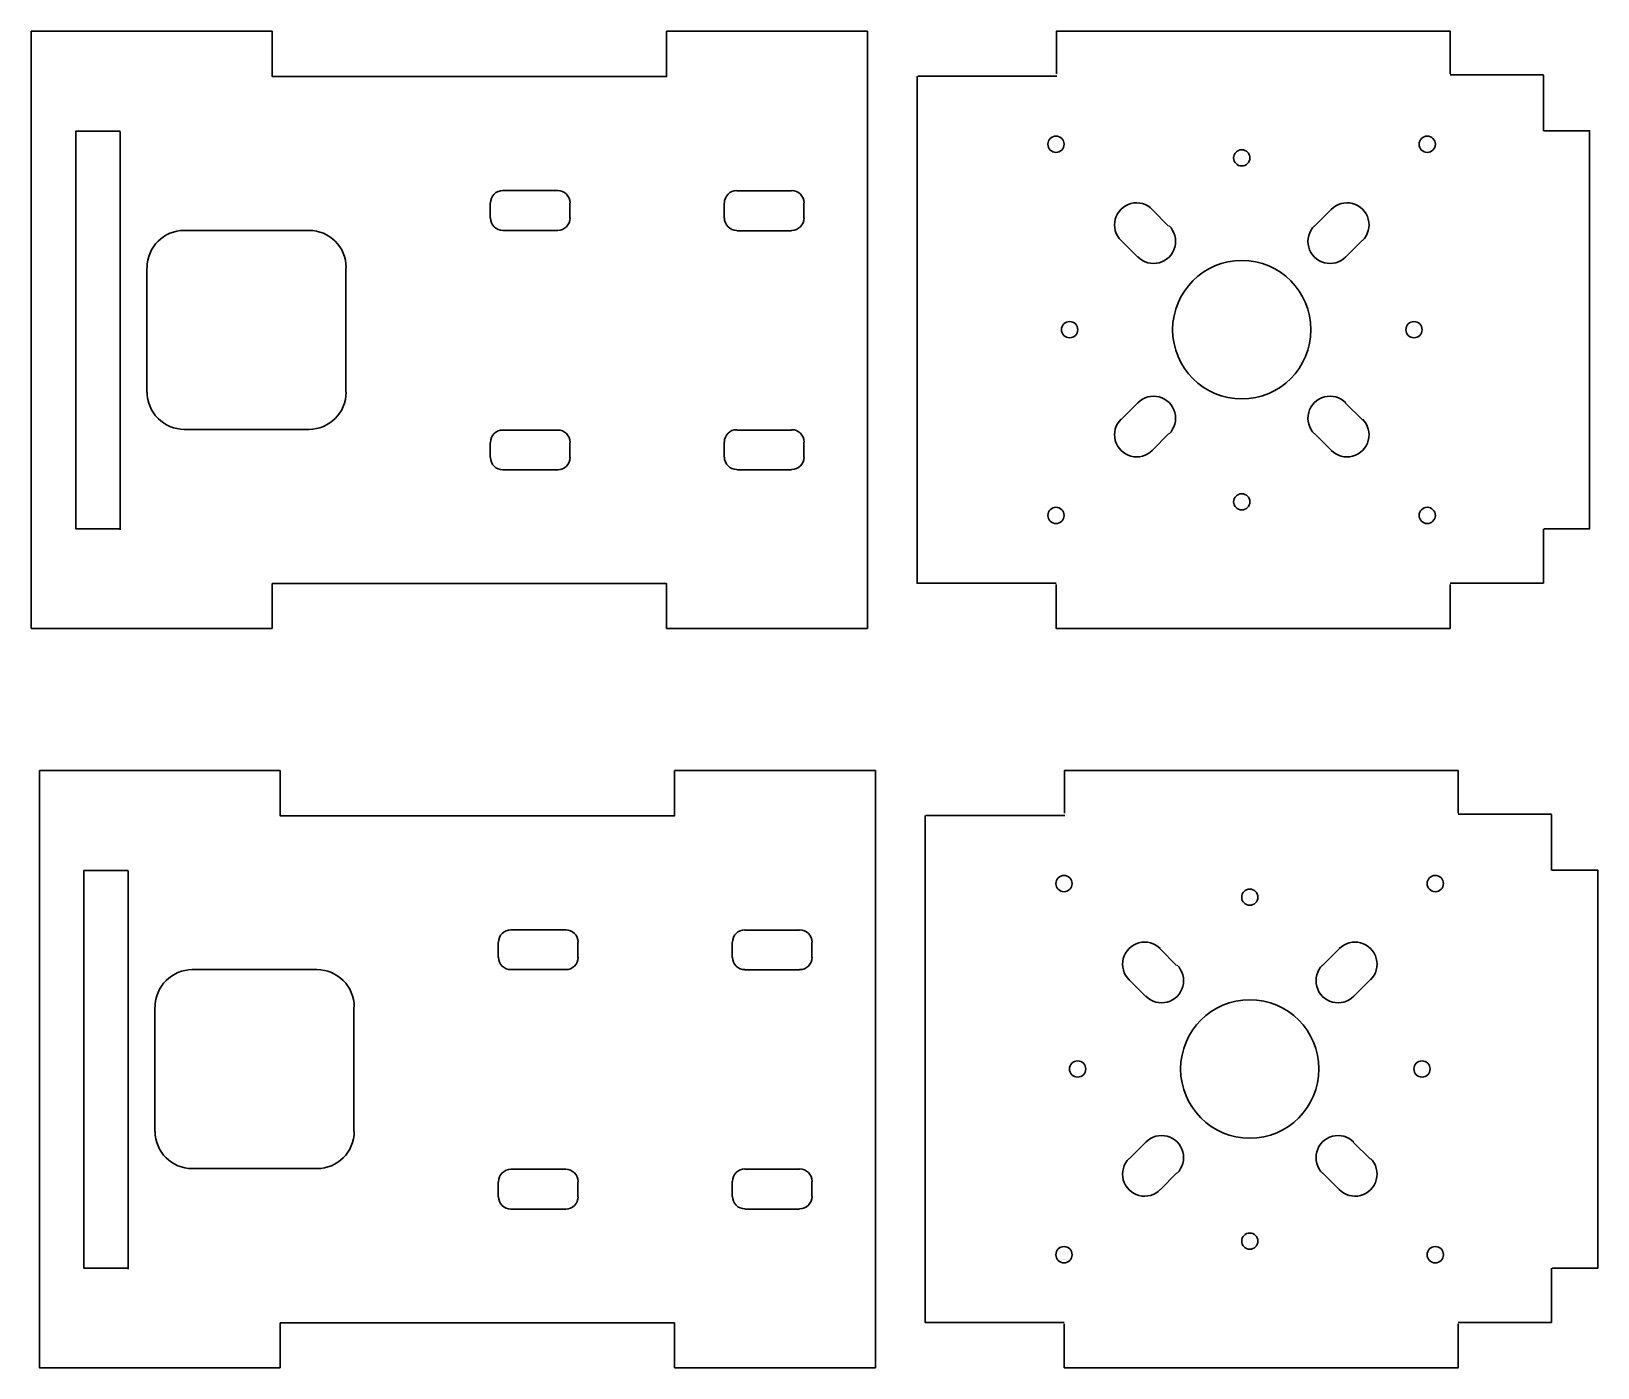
# Model space of a CAD drawing. Header units: millimetres. Extents: x -107 to 62, y -24 to 137.
# Drawn here: x -103.3 to -3.4, y 47.9 to 133.2 of the extents above; entities that cross this region are included whole.
import ezdxf

# ---------------------------------------------------------------- set-up
doc = ezdxf.new("R2010")
doc.units = ezdxf.units.MM
doc.header["$MEASUREMENT"] = 0
doc.layers.add('Layer 1', color=7, linetype='Continuous')

msp = doc.modelspace()

# ---------------------------------------------------------------- linework, layer by layer
at = {"layer": 'Layer 1', "lineweight": 30}
for points in [[(-87.98, 133.207), (-87.98, 133.207), (-103.347, 133.207), (-103.347, 133.207)], [(-46.7814, 130.3398), (-46.7814, 130.3398), (-37.9126, 130.3398), (-37.9126, 130.3398)], [(-12.8172, 130.4263), (-12.8172, 130.4263), (-6.8699, 130.4263), (-6.8699, 130.4263)], [(-6.8699, 126.8307), (-6.8699, 126.8307), (-6.8699, 130.4), (-6.8699, 130.4)], [(-97.6764, 126.8037), (-97.6764, 126.8037), (-97.6764, 101.4037), (-97.6764, 101.4037)], [(-73.2586, 123.047), (-73.697, 123.047), (-74.0523, 122.6916), (-74.0523, 122.2533)], [(-73.2692, 123.047), (-73.2692, 123.047), (-69.7767, 123.047), (-69.7767, 123.047)], [(-68.9723, 122.2533), (-68.9723, 122.6916), (-69.3277, 123.047), (-69.7661, 123.047)], [(-58.3361, 123.047), (-58.7745, 123.047), (-59.1298, 122.6916), (-59.1298, 122.2533)], [(-58.3467, 123.0259), (-58.3467, 123.0259), (-54.8542, 123.0259), (-54.8542, 123.0259)], [(-54.0498, 122.2533), (-54.0498, 122.6916), (-54.4052, 123.047), (-54.8436, 123.047)], [(-74.0735, 121.2902), (-74.0735, 121.2902), (-74.0735, 122.2427), (-74.0735, 122.2427)], [(-68.9935, 122.2427), (-68.9935, 122.2427), (-68.9935, 121.2902), (-68.9935, 121.2902)], [(-59.151, 121.2902), (-59.151, 121.2902), (-59.151, 122.2427), (-59.151, 122.2427)], [(-54.071, 122.2427), (-54.071, 122.2427), (-54.071, 121.2902), (-54.071, 121.2902)], [(-74.0523, 121.3008), (-74.0523, 120.8624), (-73.697, 120.507), (-73.2586, 120.507)], [(-69.7661, 120.507), (-69.3277, 120.507), (-68.9723, 120.8624), (-68.9723, 121.3008)], [(-59.1298, 121.3008), (-59.1298, 120.8624), (-58.7745, 120.507), (-58.3361, 120.507)], [(-54.8436, 120.507), (-54.4052, 120.507), (-54.0498, 120.8624), (-54.0498, 121.3008)], [(-30.7877, 120.7822), (-30.7877, 120.7822), (-31.846, 121.8405), (-31.846, 121.8405)], [(-21.4955, 120.761), (-21.4955, 120.761), (-20.416, 121.8405), (-20.416, 121.8405)], [(-93.5786, 120.507), (-94.8937, 120.507), (-95.9598, 119.4409), (-95.9598, 118.1258)], [(-93.5892, 120.507), (-93.5892, 120.507), (-85.6517, 120.507), (-85.6517, 120.507)], [(-83.2598, 118.1258), (-83.2598, 119.4409), (-84.326, 120.507), (-85.6411, 120.507)], [(-69.7767, 120.507), (-69.7767, 120.507), (-73.2692, 120.507), (-73.2692, 120.507)], [(-54.8542, 120.4859), (-54.8542, 120.4859), (-58.3467, 120.4859), (-58.3467, 120.4859)], [(-32.7562, 118.7925), (-32.7562, 118.7925), (-33.8357, 119.872), (-33.8357, 119.872)], [(-19.5058, 118.7925), (-19.5058, 118.7925), (-18.4475, 119.8509), (-18.4475, 119.8509)], [(-95.981, 110.1777), (-95.981, 110.1777), (-95.981, 118.1152), (-95.981, 118.1152)], [(-83.281, 118.1152), (-83.281, 118.1152), (-83.281, 110.1777), (-83.281, 110.1777)], [(-95.9598, 110.1883), (-95.9598, 108.8731), (-94.8937, 107.807), (-93.5786, 107.807)], [(-85.6411, 107.807), (-84.326, 107.807), (-83.2598, 108.8731), (-83.2598, 110.1883)], [(-32.7562, 109.5004), (-32.7562, 109.5004), (-33.8145, 108.442), (-33.8145, 108.442)], [(-19.527, 109.5004), (-19.527, 109.5004), (-18.4263, 108.4209), (-18.4263, 108.4209)], [(-85.6517, 107.807), (-85.6517, 107.807), (-93.5892, 107.807), (-93.5892, 107.807)], [(-74.0735, 106.9604), (-74.0735, 106.9604), (-74.0735, 106.0079), (-74.0735, 106.0079)], [(-73.2586, 107.7647), (-73.697, 107.7647), (-74.0523, 107.4093), (-74.0523, 106.9709)], [(-69.7767, 107.7647), (-69.7767, 107.7647), (-73.2692, 107.7647), (-73.2692, 107.7647)], [(-68.9723, 106.9709), (-68.9723, 107.4093), (-69.3277, 107.7647), (-69.7661, 107.7647)], [(-68.9935, 106.0079), (-68.9935, 106.0079), (-68.9935, 106.9604), (-68.9935, 106.9604)], [(-59.151, 106.9815), (-59.151, 106.9815), (-59.151, 106.029), (-59.151, 106.029)], [(-58.3361, 107.7859), (-58.7745, 107.7859), (-59.1298, 107.4305), (-59.1298, 106.9921)], [(-54.8542, 107.7647), (-54.8542, 107.7647), (-58.3467, 107.7647), (-58.3467, 107.7647)], [(-54.0498, 106.9921), (-54.0498, 107.4305), (-54.4052, 107.7859), (-54.8436, 107.7859)], [(-54.071, 106.029), (-54.071, 106.029), (-54.071, 106.9815), (-54.071, 106.9815)], [(-30.7665, 107.5319), (-30.7665, 107.5319), (-31.846, 106.4524), (-31.846, 106.4524)], [(-21.4743, 107.5319), (-21.4743, 107.5319), (-20.416, 106.4735), (-20.416, 106.4735)], [(-74.0523, 106.0184), (-74.0523, 105.5801), (-73.697, 105.2247), (-73.2586, 105.2247)], [(-69.7661, 105.2247), (-69.3277, 105.2247), (-68.9723, 105.5801), (-68.9723, 106.0184)], [(-59.1298, 106.0396), (-59.1298, 105.6012), (-58.7745, 105.2459), (-58.3361, 105.2459)], [(-54.8436, 105.2459), (-54.4052, 105.2459), (-54.0498, 105.6012), (-54.0498, 106.0396)], [(-73.2692, 105.2247), (-73.2692, 105.2247), (-69.7767, 105.2247), (-69.7767, 105.2247)], [(-58.3467, 105.2247), (-58.3467, 105.2247), (-54.8542, 105.2247), (-54.8542, 105.2247)], [(-87.4683, 86.0287), (-87.4683, 86.0287), (-102.8353, 86.0287), (-102.8353, 86.0287)], [(-46.2697, 83.1615), (-46.2697, 83.1615), (-37.4009, 83.1615), (-37.4009, 83.1615)], [(-12.3055, 83.248), (-12.3055, 83.248), (-6.3582, 83.248), (-6.3582, 83.248)], [(-6.3582, 79.6524), (-6.3582, 79.6524), (-6.3582, 83.2217), (-6.3582, 83.2217)], [(-97.1647, 79.6254), (-97.1647, 79.6254), (-97.1647, 54.2254), (-97.1647, 54.2254)], [(-73.5618, 74.1119), (-73.5618, 74.1119), (-73.5618, 75.0644), (-73.5618, 75.0644)], [(-72.7469, 75.8687), (-73.1853, 75.8687), (-73.5406, 75.5133), (-73.5406, 75.075)], [(-72.7575, 75.8687), (-72.7575, 75.8687), (-69.265, 75.8687), (-69.265, 75.8687)], [(-68.4606, 75.075), (-68.4606, 75.5133), (-68.816, 75.8687), (-69.2544, 75.8687)], [(-68.4818, 75.0644), (-68.4818, 75.0644), (-68.4818, 74.1119), (-68.4818, 74.1119)], [(-58.6393, 74.1119), (-58.6393, 74.1119), (-58.6393, 75.0644), (-58.6393, 75.0644)], [(-57.8244, 75.8687), (-58.2628, 75.8687), (-58.6181, 75.5133), (-58.6181, 75.075)], [(-57.835, 75.8476), (-57.835, 75.8476), (-54.3425, 75.8476), (-54.3425, 75.8476)], [(-53.5381, 75.075), (-53.5381, 75.5133), (-53.8935, 75.8687), (-54.3319, 75.8687)], [(-53.5593, 75.0644), (-53.5593, 75.0644), (-53.5593, 74.1119), (-53.5593, 74.1119)], [(-73.5406, 74.1225), (-73.5406, 73.6841), (-73.1853, 73.3287), (-72.7469, 73.3287)], [(-69.2544, 73.3287), (-68.816, 73.3287), (-68.4606, 73.6841), (-68.4606, 74.1225)], [(-58.6181, 74.1225), (-58.6181, 73.6841), (-58.2628, 73.3287), (-57.8244, 73.3287)], [(-54.3319, 73.3287), (-53.8935, 73.3287), (-53.5381, 73.6841), (-53.5381, 74.1225)], [(-30.276, 73.6039), (-30.276, 73.6039), (-31.3343, 74.6622), (-31.3343, 74.6622)], [(-20.9838, 73.5827), (-20.9838, 73.5827), (-19.9043, 74.6622), (-19.9043, 74.6622)], [(-93.0669, 73.3287), (-94.382, 73.3287), (-95.4481, 72.2626), (-95.4481, 70.9475)], [(-93.0775, 73.3287), (-93.0775, 73.3287), (-85.14, 73.3287), (-85.14, 73.3287)], [(-82.7481, 70.9475), (-82.7481, 72.2626), (-83.8143, 73.3287), (-85.1294, 73.3287)], [(-69.265, 73.3287), (-69.265, 73.3287), (-72.7575, 73.3287), (-72.7575, 73.3287)], [(-54.3425, 73.3076), (-54.3425, 73.3076), (-57.835, 73.3076), (-57.835, 73.3076)], [(-32.2445, 71.6142), (-32.2445, 71.6142), (-33.324, 72.6937), (-33.324, 72.6937)], [(-18.9941, 71.6142), (-18.9941, 71.6142), (-17.9358, 72.6726), (-17.9358, 72.6726)], [(-95.4693, 62.9994), (-95.4693, 62.9994), (-95.4693, 70.9369), (-95.4693, 70.9369)], [(-82.7693, 70.9369), (-82.7693, 70.9369), (-82.7693, 62.9994), (-82.7693, 62.9994)], [(-95.4481, 63.01), (-95.4481, 61.6948), (-94.382, 60.6287), (-93.0669, 60.6287)], [(-85.1294, 60.6287), (-83.8143, 60.6287), (-82.7481, 61.6948), (-82.7481, 63.01)], [(-32.2445, 62.3221), (-32.2445, 62.3221), (-33.3028, 61.2637), (-33.3028, 61.2637)], [(-19.0153, 62.3221), (-19.0153, 62.3221), (-17.9146, 61.2426), (-17.9146, 61.2426)], [(-85.14, 60.6287), (-85.14, 60.6287), (-93.0775, 60.6287), (-93.0775, 60.6287)], [(-72.7469, 60.5864), (-73.1853, 60.5864), (-73.5406, 60.231), (-73.5406, 59.7926)], [(-69.265, 60.5864), (-69.265, 60.5864), (-72.7575, 60.5864), (-72.7575, 60.5864)], [(-68.4606, 59.7926), (-68.4606, 60.231), (-68.816, 60.5864), (-69.2544, 60.5864)], [(-57.8244, 60.6076), (-58.2628, 60.6076), (-58.6181, 60.2522), (-58.6181, 59.8138)], [(-54.3425, 60.5864), (-54.3425, 60.5864), (-57.835, 60.5864), (-57.835, 60.5864)], [(-53.5381, 59.8138), (-53.5381, 60.2522), (-53.8935, 60.6076), (-54.3319, 60.6076)], [(-30.2548, 60.3536), (-30.2548, 60.3536), (-31.3343, 59.2741), (-31.3343, 59.2741)], [(-20.9626, 60.3536), (-20.9626, 60.3536), (-19.9043, 59.2952), (-19.9043, 59.2952)], [(-73.5618, 59.7821), (-73.5618, 59.7821), (-73.5618, 58.8296), (-73.5618, 58.8296)], [(-68.4818, 58.8296), (-68.4818, 58.8296), (-68.4818, 59.7821), (-68.4818, 59.7821)], [(-58.6393, 59.8032), (-58.6393, 59.8032), (-58.6393, 58.8507), (-58.6393, 58.8507)], [(-53.5593, 58.8507), (-53.5593, 58.8507), (-53.5593, 59.8032), (-53.5593, 59.8032)], [(-73.5406, 58.8401), (-73.5406, 58.4018), (-73.1853, 58.0464), (-72.7469, 58.0464)], [(-72.7575, 58.0464), (-72.7575, 58.0464), (-69.265, 58.0464), (-69.265, 58.0464)], [(-69.2544, 58.0464), (-68.816, 58.0464), (-68.4606, 58.4018), (-68.4606, 58.8401)], [(-58.6181, 58.8613), (-58.6181, 58.4229), (-58.2628, 58.0676), (-57.8244, 58.0676)], [(-57.835, 58.0464), (-57.835, 58.0464), (-54.3425, 58.0464), (-54.3425, 58.0464)], [(-54.3319, 58.0676), (-53.8935, 58.0676), (-53.5381, 58.4229), (-53.5381, 58.8613)]]:
    msp.add_open_spline(points, degree=3, dxfattribs=at)
for points, knots in [([(-103.347, 133.207), (-103.347, 133.207), (-103.347, 95.107), (-103.347, 95.107), (-103.347, 95.107), (-87.98, 95.107), (-87.98, 95.107)], [0, 0, 0, 0, 0.5, 0.5, 0.5, 1, 1, 1, 1]), ([(-87.98, 133.207), (-87.98, 133.207), (-87.98, 130.3133), (-87.98, 130.3133), (-87.98, 130.3133), (-62.834, 130.3133), (-62.834, 130.3133), (-62.834, 130.3133), (-62.834, 133.207), (-62.834, 133.207)], [0, 0, 0, 0, 0.3333333, 0.3333333, 0.3333333, 0.6666667, 0.6666667, 0.6666667, 1, 1, 1, 1]), ([(-62.834, 95.107), (-62.834, 95.107), (-50.007, 95.107), (-50.007, 95.107), (-50.007, 95.107), (-50.007, 133.207), (-50.007, 133.207), (-50.007, 133.207), (-62.834, 133.207), (-62.834, 133.207)], [0, 0, 0, 0, 0.3333333, 0.3333333, 0.3333333, 0.6666667, 0.6666667, 0.6666667, 1, 1, 1, 1]), ([(-12.8172, 130.491), (-12.8172, 130.491), (-12.8172, 133.207), (-12.8172, 133.207), (-12.8172, 133.207), (-37.9523, 133.207), (-37.9523, 133.207), (-37.9523, 133.207), (-37.9523, 130.491), (-37.9523, 130.491)], [0, 0, 0, 0, 0.3333333, 0.3333333, 0.3333333, 0.6666667, 0.6666667, 0.6666667, 1, 1, 1, 1]), ([(-46.832, 130.3398), (-46.832, 130.3398), (-46.832, 97.9855), (-46.832, 97.9855), (-46.832, 97.9855), (-37.9632, 97.9855), (-37.9632, 97.9855)], [0, 0, 0, 0, 0.5, 0.5, 0.5, 1, 1, 1, 1]), ([(-97.6765, 101.457), (-97.6765, 101.457), (-100.507, 101.457), (-100.507, 101.457), (-100.507, 101.457), (-100.507, 126.7953), (-100.507, 126.7953), (-100.507, 126.7953), (-100.507, 126.8376), (-100.507, 126.8376), (-100.507, 126.8376), (-97.6765, 126.8376), (-97.6765, 126.8376)], [0, 0, 0, 0, 0.25, 0.25, 0.25, 0.5, 0.5, 0.5, 0.75, 0.75, 0.75, 1, 1, 1, 1]), ([(-37.4552, 125.9998), (-37.4552, 126.2862), (-37.6874, 126.5184), (-37.9738, 126.5184), (-38.2602, 126.5184), (-38.4923, 126.2862), (-38.4923, 125.9998), (-38.4923, 125.7134), (-38.2602, 125.4812), (-37.9738, 125.4812), (-37.6874, 125.4812), (-37.4552, 125.7134), (-37.4552, 125.9998)], [0, 0, 0, 0, 0.25, 0.25, 0.25, 0.5, 0.5, 0.5, 0.75, 0.75, 0.75, 1, 1, 1, 1]), ([(-13.7697, 125.9998), (-13.7697, 126.2862), (-14.0019, 126.5184), (-14.2883, 126.5184), (-14.5747, 126.5184), (-14.8068, 126.2862), (-14.8068, 125.9998), (-14.8068, 125.7134), (-14.5747, 125.4812), (-14.2883, 125.4812), (-14.0019, 125.4812), (-13.7697, 125.7134), (-13.7697, 125.9998)], [0, 0, 0, 0, 0.25, 0.25, 0.25, 0.5, 0.5, 0.5, 0.75, 0.75, 0.75, 1, 1, 1, 1]), ([(-6.8234, 101.457), (-6.8234, 101.457), (-3.9272, 101.457), (-3.9272, 101.457), (-3.9272, 101.457), (-3.9272, 126.857), (-3.9272, 126.857), (-3.9272, 126.857), (-6.8234, 126.857), (-6.8234, 126.857)], [0, 0, 0, 0, 0.3333333, 0.3333333, 0.3333333, 0.6666667, 0.6666667, 0.6666667, 1, 1, 1, 1]), ([(-25.6018, 125.1319), (-25.6018, 125.4183), (-25.834, 125.6505), (-26.1204, 125.6505), (-26.4068, 125.6505), (-26.639, 125.4183), (-26.639, 125.1319), (-26.639, 124.8455), (-26.4068, 124.6134), (-26.1204, 124.6134), (-25.834, 124.6134), (-25.6018, 124.8455), (-25.6018, 125.1319)], [0, 0, 0, 0, 0.25, 0.25, 0.25, 0.5, 0.5, 0.5, 0.75, 0.75, 0.75, 1, 1, 1, 1]), ([(-31.8294, 121.846), (-32.1843, 122.2049), (-32.7043, 122.3463), (-33.192, 122.2166), (-33.6798, 122.0868), (-34.0608, 121.7058), (-34.1906, 121.2181), (-34.3203, 120.7303), (-34.1789, 120.2104), (-33.82, 119.8554)], [0, 0, 0, 0, 0.3333333, 0.3333333, 0.3333333, 0.6666667, 0.6666667, 0.6666667, 1, 1, 1, 1]), ([(-18.4208, 119.8554), (-18.0619, 120.2104), (-17.9206, 120.7303), (-18.0503, 121.2181), (-18.18, 121.7058), (-18.561, 122.0868), (-19.0488, 122.2166), (-19.5366, 122.3463), (-20.0565, 122.2049), (-20.4114, 121.846)], [0, 0, 0, 0, 0.3333333, 0.3333333, 0.3333333, 0.6666667, 0.6666667, 0.6666667, 1, 1, 1, 1]), ([(-32.7516, 118.8082), (-32.3967, 118.4493), (-31.8768, 118.3079), (-31.389, 118.4376), (-30.9012, 118.5674), (-30.5202, 118.9484), (-30.3905, 119.4362), (-30.2607, 119.9239), (-30.4021, 120.4439), (-30.761, 120.7988)], [0, 0, 0, 0, 0.3333333, 0.3333333, 0.3333333, 0.6666667, 0.6666667, 0.6666667, 1, 1, 1, 1]), ([(-21.4799, 120.7988), (-21.8387, 120.4439), (-21.9801, 119.9239), (-21.8504, 119.4362), (-21.7207, 118.9484), (-21.3397, 118.5674), (-20.8519, 118.4376), (-20.3641, 118.3079), (-19.8442, 118.4493), (-19.4893, 118.8082)], [0, 0, 0, 0, 0.3333333, 0.3333333, 0.3333333, 0.6666667, 0.6666667, 0.6666667, 1, 1, 1, 1]), ([(-21.7072, 114.1676), (-21.7072, 116.605), (-23.6831, 118.5809), (-26.1204, 118.5809), (-28.5578, 118.5809), (-30.5337, 116.605), (-30.5337, 114.1676), (-30.5337, 111.7302), (-28.5578, 109.7544), (-26.1204, 109.7544), (-23.6831, 109.7544), (-21.7072, 111.7302), (-21.7072, 114.1676)], [0, 0, 0, 0, 0.25, 0.25, 0.25, 0.5, 0.5, 0.5, 0.75, 0.75, 0.75, 1, 1, 1, 1]), ([(-36.5873, 114.1676), (-36.5873, 114.454), (-36.8195, 114.6862), (-37.1059, 114.6862), (-37.3923, 114.6862), (-37.6245, 114.454), (-37.6245, 114.1676), (-37.6245, 113.8812), (-37.3923, 113.649), (-37.1059, 113.649), (-36.8195, 113.649), (-36.5873, 113.8812), (-36.5873, 114.1676)], [0, 0, 0, 0, 0.25, 0.25, 0.25, 0.5, 0.5, 0.5, 0.75, 0.75, 0.75, 1, 1, 1, 1]), ([(-14.6163, 114.1676), (-14.6163, 114.454), (-14.8485, 114.6862), (-15.1349, 114.6862), (-15.4213, 114.6862), (-15.6535, 114.454), (-15.6535, 114.1676), (-15.6535, 113.8812), (-15.4213, 113.649), (-15.1349, 113.649), (-14.8485, 113.649), (-14.6163, 113.8812), (-14.6163, 114.1676)], [0, 0, 0, 0, 0.25, 0.25, 0.25, 0.5, 0.5, 0.5, 0.75, 0.75, 0.75, 1, 1, 1, 1]), ([(-30.761, 107.5153), (-30.4021, 107.8702), (-30.2607, 108.3901), (-30.3905, 108.8779), (-30.5202, 109.3657), (-30.9012, 109.7467), (-31.389, 109.8764), (-31.8768, 110.0061), (-32.3967, 109.8648), (-32.7516, 109.5059)], [0, 0, 0, 0, 0.3333333, 0.3333333, 0.3333333, 0.6666667, 0.6666667, 0.6666667, 1, 1, 1, 1]), ([(-19.4893, 109.5059), (-19.8442, 109.8648), (-20.3641, 110.0061), (-20.8519, 109.8764), (-21.3397, 109.7467), (-21.7207, 109.3657), (-21.8504, 108.8779), (-21.9801, 108.3901), (-21.8387, 107.8702), (-21.4799, 107.5153)], [0, 0, 0, 0, 0.3333333, 0.3333333, 0.3333333, 0.6666667, 0.6666667, 0.6666667, 1, 1, 1, 1]), ([(-33.82, 108.4586), (-34.1789, 108.1037), (-34.3203, 107.5838), (-34.1906, 107.096), (-34.0608, 106.6082), (-33.6798, 106.2272), (-33.192, 106.0975), (-32.7043, 105.9677), (-32.1843, 106.1091), (-31.8294, 106.468)], [0, 0, 0, 0, 0.3333333, 0.3333333, 0.3333333, 0.6666667, 0.6666667, 0.6666667, 1, 1, 1, 1]), ([(-20.4114, 106.468), (-20.0565, 106.1091), (-19.5366, 105.9677), (-19.0488, 106.0975), (-18.561, 106.2272), (-18.18, 106.6082), (-18.0503, 107.096), (-17.9206, 107.5838), (-18.0619, 108.1037), (-18.4208, 108.4586)], [0, 0, 0, 0, 0.3333333, 0.3333333, 0.3333333, 0.6666667, 0.6666667, 0.6666667, 1, 1, 1, 1]), ([(-25.6018, 103.1821), (-25.6018, 103.4685), (-25.834, 103.7007), (-26.1204, 103.7007), (-26.4068, 103.7007), (-26.639, 103.4685), (-26.639, 103.1821), (-26.639, 102.8957), (-26.4068, 102.6635), (-26.1204, 102.6635), (-25.834, 102.6635), (-25.6018, 102.8957), (-25.6018, 103.1821)], [0, 0, 0, 0, 0.25, 0.25, 0.25, 0.5, 0.5, 0.5, 0.75, 0.75, 0.75, 1, 1, 1, 1]), ([(-37.4552, 102.3143), (-37.4552, 102.6007), (-37.6874, 102.8329), (-37.9738, 102.8329), (-38.2602, 102.8329), (-38.4923, 102.6007), (-38.4923, 102.3143), (-38.4923, 102.0279), (-38.2602, 101.7957), (-37.9738, 101.7957), (-37.6874, 101.7957), (-37.4552, 102.0279), (-37.4552, 102.3143)], [0, 0, 0, 0, 0.25, 0.25, 0.25, 0.5, 0.5, 0.5, 0.75, 0.75, 0.75, 1, 1, 1, 1]), ([(-13.7697, 102.3143), (-13.7697, 102.6007), (-14.0019, 102.8329), (-14.2883, 102.8329), (-14.5747, 102.8329), (-14.8068, 102.6007), (-14.8068, 102.3143), (-14.8068, 102.0279), (-14.5747, 101.7957), (-14.2883, 101.7957), (-14.0019, 101.7957), (-13.7697, 102.0279), (-13.7697, 102.3143)], [0, 0, 0, 0, 0.25, 0.25, 0.25, 0.5, 0.5, 0.5, 0.75, 0.75, 0.75, 1, 1, 1, 1]), ([(-12.8172, 97.9943), (-12.8172, 97.9943), (-6.8794, 97.9943), (-6.8794, 97.9943), (-6.8794, 97.9943), (-6.8794, 101.457), (-6.8794, 101.457)], [0, 0, 0, 0, 0.5, 0.5, 0.5, 1, 1, 1, 1]), ([(-62.834, 95.107), (-62.834, 95.107), (-62.834, 97.9657), (-62.834, 97.9657), (-62.834, 97.9657), (-87.98, 97.9657), (-87.98, 97.9657), (-87.98, 97.9657), (-87.98, 95.107), (-87.98, 95.107)], [0, 0, 0, 0, 0.3333333, 0.3333333, 0.3333333, 0.6666667, 0.6666667, 0.6666667, 1, 1, 1, 1]), ([(-37.9632, 97.9086), (-37.9632, 97.9086), (-37.9632, 95.107), (-37.9632, 95.107), (-37.9632, 95.107), (-12.8172, 95.107), (-12.8172, 95.107), (-12.8172, 95.107), (-12.8172, 97.9086), (-12.8172, 97.9086)], [0, 0, 0, 0, 0.3333333, 0.3333333, 0.3333333, 0.6666667, 0.6666667, 0.6666667, 1, 1, 1, 1]), ([(-102.8353, 86.0287), (-102.8353, 86.0287), (-102.8353, 47.9287), (-102.8353, 47.9287), (-102.8353, 47.9287), (-87.4683, 47.9287), (-87.4683, 47.9287)], [0, 0, 0, 0, 0.5, 0.5, 0.5, 1, 1, 1, 1]), ([(-87.4683, 86.0287), (-87.4683, 86.0287), (-87.4683, 83.135), (-87.4683, 83.135), (-87.4683, 83.135), (-62.3223, 83.135), (-62.3223, 83.135), (-62.3223, 83.135), (-62.3223, 86.0287), (-62.3223, 86.0287)], [0, 0, 0, 0, 0.3333333, 0.3333333, 0.3333333, 0.6666667, 0.6666667, 0.6666667, 1, 1, 1, 1]), ([(-62.3223, 47.9287), (-62.3223, 47.9287), (-49.4953, 47.9287), (-49.4953, 47.9287), (-49.4953, 47.9287), (-49.4953, 86.0287), (-49.4953, 86.0287), (-49.4953, 86.0287), (-62.3223, 86.0287), (-62.3223, 86.0287)], [0, 0, 0, 0, 0.3333333, 0.3333333, 0.3333333, 0.6666667, 0.6666667, 0.6666667, 1, 1, 1, 1]), ([(-12.3055, 83.3127), (-12.3055, 83.3127), (-12.3055, 86.0287), (-12.3055, 86.0287), (-12.3055, 86.0287), (-37.4406, 86.0287), (-37.4406, 86.0287), (-37.4406, 86.0287), (-37.4406, 83.3127), (-37.4406, 83.3127)], [0, 0, 0, 0, 0.3333333, 0.3333333, 0.3333333, 0.6666667, 0.6666667, 0.6666667, 1, 1, 1, 1]), ([(-46.3203, 83.1615), (-46.3203, 83.1615), (-46.3203, 50.8072), (-46.3203, 50.8072), (-46.3203, 50.8072), (-37.4515, 50.8072), (-37.4515, 50.8072)], [0, 0, 0, 0, 0.5, 0.5, 0.5, 1, 1, 1, 1]), ([(-97.1648, 54.2787), (-97.1648, 54.2787), (-99.9953, 54.2787), (-99.9953, 54.2787), (-99.9953, 54.2787), (-99.9953, 79.617), (-99.9953, 79.617), (-99.9953, 79.617), (-99.9953, 79.6593), (-99.9953, 79.6593), (-99.9953, 79.6593), (-97.1648, 79.6593), (-97.1648, 79.6593)], [0, 0, 0, 0, 0.25, 0.25, 0.25, 0.5, 0.5, 0.5, 0.75, 0.75, 0.75, 1, 1, 1, 1]), ([(-36.9435, 78.8215), (-36.9435, 79.1079), (-37.1757, 79.3401), (-37.4621, 79.3401), (-37.7485, 79.3401), (-37.9806, 79.1079), (-37.9806, 78.8215), (-37.9806, 78.5351), (-37.7485, 78.3029), (-37.4621, 78.3029), (-37.1757, 78.3029), (-36.9435, 78.5351), (-36.9435, 78.8215)], [0, 0, 0, 0, 0.25, 0.25, 0.25, 0.5, 0.5, 0.5, 0.75, 0.75, 0.75, 1, 1, 1, 1]), ([(-13.258, 78.8215), (-13.258, 79.1079), (-13.4902, 79.3401), (-13.7766, 79.3401), (-14.063, 79.3401), (-14.2951, 79.1079), (-14.2951, 78.8215), (-14.2951, 78.5351), (-14.063, 78.3029), (-13.7766, 78.3029), (-13.4902, 78.3029), (-13.258, 78.5351), (-13.258, 78.8215)], [0, 0, 0, 0, 0.25, 0.25, 0.25, 0.5, 0.5, 0.5, 0.75, 0.75, 0.75, 1, 1, 1, 1]), ([(-6.3117, 54.2787), (-6.3117, 54.2787), (-3.4155, 54.2787), (-3.4155, 54.2787), (-3.4155, 54.2787), (-3.4155, 79.6787), (-3.4155, 79.6787), (-3.4155, 79.6787), (-6.3117, 79.6787), (-6.3117, 79.6787)], [0, 0, 0, 0, 0.3333333, 0.3333333, 0.3333333, 0.6666667, 0.6666667, 0.6666667, 1, 1, 1, 1]), ([(-25.0901, 77.9536), (-25.0901, 78.24), (-25.3223, 78.4722), (-25.6087, 78.4722), (-25.8951, 78.4722), (-26.1273, 78.24), (-26.1273, 77.9536), (-26.1273, 77.6672), (-25.8951, 77.4351), (-25.6087, 77.4351), (-25.3223, 77.4351), (-25.0901, 77.6672), (-25.0901, 77.9536)], [0, 0, 0, 0, 0.25, 0.25, 0.25, 0.5, 0.5, 0.5, 0.75, 0.75, 0.75, 1, 1, 1, 1]), ([(-31.3177, 74.6677), (-31.6726, 75.0266), (-32.1926, 75.168), (-32.6803, 75.0383), (-33.1681, 74.9085), (-33.5491, 74.5275), (-33.6789, 74.0398), (-33.8086, 73.552), (-33.6672, 73.0321), (-33.3083, 72.6771)], [0, 0, 0, 0, 0.3333333, 0.3333333, 0.3333333, 0.6666667, 0.6666667, 0.6666667, 1, 1, 1, 1]), ([(-17.9091, 72.6771), (-17.5502, 73.0321), (-17.4089, 73.552), (-17.5386, 74.0398), (-17.6683, 74.5275), (-18.0493, 74.9085), (-18.5371, 75.0383), (-19.0249, 75.168), (-19.5448, 75.0266), (-19.8997, 74.6677)], [0, 0, 0, 0, 0.3333333, 0.3333333, 0.3333333, 0.6666667, 0.6666667, 0.6666667, 1, 1, 1, 1]), ([(-32.2399, 71.6299), (-31.885, 71.271), (-31.3651, 71.1296), (-30.8773, 71.2593), (-30.3895, 71.3891), (-30.0085, 71.7701), (-29.8788, 72.2579), (-29.749, 72.7456), (-29.8904, 73.2656), (-30.2493, 73.6205)], [0, 0, 0, 0, 0.3333333, 0.3333333, 0.3333333, 0.6666667, 0.6666667, 0.6666667, 1, 1, 1, 1]), ([(-20.9682, 73.6205), (-21.327, 73.2656), (-21.4684, 72.7456), (-21.3387, 72.2579), (-21.209, 71.7701), (-20.828, 71.3891), (-20.3402, 71.2593), (-19.8524, 71.1296), (-19.3325, 71.271), (-18.9776, 71.6299)], [0, 0, 0, 0, 0.3333333, 0.3333333, 0.3333333, 0.6666667, 0.6666667, 0.6666667, 1, 1, 1, 1]), ([(-21.1955, 66.9893), (-21.1955, 69.4267), (-23.1714, 71.4026), (-25.6087, 71.4026), (-28.0461, 71.4026), (-30.022, 69.4267), (-30.022, 66.9893), (-30.022, 64.5519), (-28.0461, 62.5761), (-25.6087, 62.5761), (-23.1714, 62.5761), (-21.1955, 64.5519), (-21.1955, 66.9893)], [0, 0, 0, 0, 0.25, 0.25, 0.25, 0.5, 0.5, 0.5, 0.75, 0.75, 0.75, 1, 1, 1, 1]), ([(-36.0756, 66.9893), (-36.0756, 67.2757), (-36.3078, 67.5079), (-36.5942, 67.5079), (-36.8806, 67.5079), (-37.1128, 67.2757), (-37.1128, 66.9893), (-37.1128, 66.7029), (-36.8806, 66.4707), (-36.5942, 66.4707), (-36.3078, 66.4707), (-36.0756, 66.7029), (-36.0756, 66.9893)], [0, 0, 0, 0, 0.25, 0.25, 0.25, 0.5, 0.5, 0.5, 0.75, 0.75, 0.75, 1, 1, 1, 1]), ([(-14.1046, 66.9893), (-14.1046, 67.2757), (-14.3368, 67.5079), (-14.6232, 67.5079), (-14.9096, 67.5079), (-15.1418, 67.2757), (-15.1418, 66.9893), (-15.1418, 66.7029), (-14.9096, 66.4707), (-14.6232, 66.4707), (-14.3368, 66.4707), (-14.1046, 66.7029), (-14.1046, 66.9893)], [0, 0, 0, 0, 0.25, 0.25, 0.25, 0.5, 0.5, 0.5, 0.75, 0.75, 0.75, 1, 1, 1, 1]), ([(-30.2493, 60.337), (-29.8904, 60.6919), (-29.749, 61.2118), (-29.8788, 61.6996), (-30.0085, 62.1874), (-30.3895, 62.5684), (-30.8773, 62.6981), (-31.3651, 62.8278), (-31.885, 62.6865), (-32.2399, 62.3276)], [0, 0, 0, 0, 0.3333333, 0.3333333, 0.3333333, 0.6666667, 0.6666667, 0.6666667, 1, 1, 1, 1]), ([(-18.9776, 62.3276), (-19.3325, 62.6865), (-19.8524, 62.8278), (-20.3402, 62.6981), (-20.828, 62.5684), (-21.209, 62.1874), (-21.3387, 61.6996), (-21.4684, 61.2118), (-21.327, 60.6919), (-20.9682, 60.337)], [0, 0, 0, 0, 0.3333333, 0.3333333, 0.3333333, 0.6666667, 0.6666667, 0.6666667, 1, 1, 1, 1]), ([(-33.3083, 61.2803), (-33.6672, 60.9254), (-33.8086, 60.4055), (-33.6789, 59.9177), (-33.5491, 59.4299), (-33.1681, 59.0489), (-32.6803, 58.9192), (-32.1926, 58.7894), (-31.6726, 58.9308), (-31.3177, 59.2897)], [0, 0, 0, 0, 0.3333333, 0.3333333, 0.3333333, 0.6666667, 0.6666667, 0.6666667, 1, 1, 1, 1]), ([(-19.8997, 59.2897), (-19.5448, 58.9308), (-19.0249, 58.7894), (-18.5371, 58.9192), (-18.0493, 59.0489), (-17.6683, 59.4299), (-17.5386, 59.9177), (-17.4089, 60.4055), (-17.5502, 60.9254), (-17.9091, 61.2803)], [0, 0, 0, 0, 0.3333333, 0.3333333, 0.3333333, 0.6666667, 0.6666667, 0.6666667, 1, 1, 1, 1]), ([(-25.0901, 56.0038), (-25.0901, 56.2902), (-25.3223, 56.5224), (-25.6087, 56.5224), (-25.8951, 56.5224), (-26.1273, 56.2902), (-26.1273, 56.0038), (-26.1273, 55.7174), (-25.8951, 55.4852), (-25.6087, 55.4852), (-25.3223, 55.4852), (-25.0901, 55.7174), (-25.0901, 56.0038)], [0, 0, 0, 0, 0.25, 0.25, 0.25, 0.5, 0.5, 0.5, 0.75, 0.75, 0.75, 1, 1, 1, 1]), ([(-36.9435, 55.136), (-36.9435, 55.4224), (-37.1757, 55.6546), (-37.4621, 55.6546), (-37.7485, 55.6546), (-37.9806, 55.4224), (-37.9806, 55.136), (-37.9806, 54.8496), (-37.7485, 54.6174), (-37.4621, 54.6174), (-37.1757, 54.6174), (-36.9435, 54.8496), (-36.9435, 55.136)], [0, 0, 0, 0, 0.25, 0.25, 0.25, 0.5, 0.5, 0.5, 0.75, 0.75, 0.75, 1, 1, 1, 1]), ([(-13.258, 55.136), (-13.258, 55.4224), (-13.4902, 55.6546), (-13.7766, 55.6546), (-14.063, 55.6546), (-14.2951, 55.4224), (-14.2951, 55.136), (-14.2951, 54.8496), (-14.063, 54.6174), (-13.7766, 54.6174), (-13.4902, 54.6174), (-13.258, 54.8496), (-13.258, 55.136)], [0, 0, 0, 0, 0.25, 0.25, 0.25, 0.5, 0.5, 0.5, 0.75, 0.75, 0.75, 1, 1, 1, 1]), ([(-12.3055, 50.816), (-12.3055, 50.816), (-6.3677, 50.816), (-6.3677, 50.816), (-6.3677, 50.816), (-6.3677, 54.2787), (-6.3677, 54.2787)], [0, 0, 0, 0, 0.5, 0.5, 0.5, 1, 1, 1, 1]), ([(-62.3223, 47.9287), (-62.3223, 47.9287), (-62.3223, 50.7874), (-62.3223, 50.7874), (-62.3223, 50.7874), (-87.4683, 50.7874), (-87.4683, 50.7874), (-87.4683, 50.7874), (-87.4683, 47.9287), (-87.4683, 47.9287)], [0, 0, 0, 0, 0.3333333, 0.3333333, 0.3333333, 0.6666667, 0.6666667, 0.6666667, 1, 1, 1, 1]), ([(-37.4515, 50.7303), (-37.4515, 50.7303), (-37.4515, 47.9287), (-37.4515, 47.9287), (-37.4515, 47.9287), (-12.3055, 47.9287), (-12.3055, 47.9287), (-12.3055, 47.9287), (-12.3055, 50.7303), (-12.3055, 50.7303)], [0, 0, 0, 0, 0.3333333, 0.3333333, 0.3333333, 0.6666667, 0.6666667, 0.6666667, 1, 1, 1, 1])]:
    msp.add_open_spline(points, degree=3, knots=knots, dxfattribs=at)

doc.saveas('drawing.dxf')
